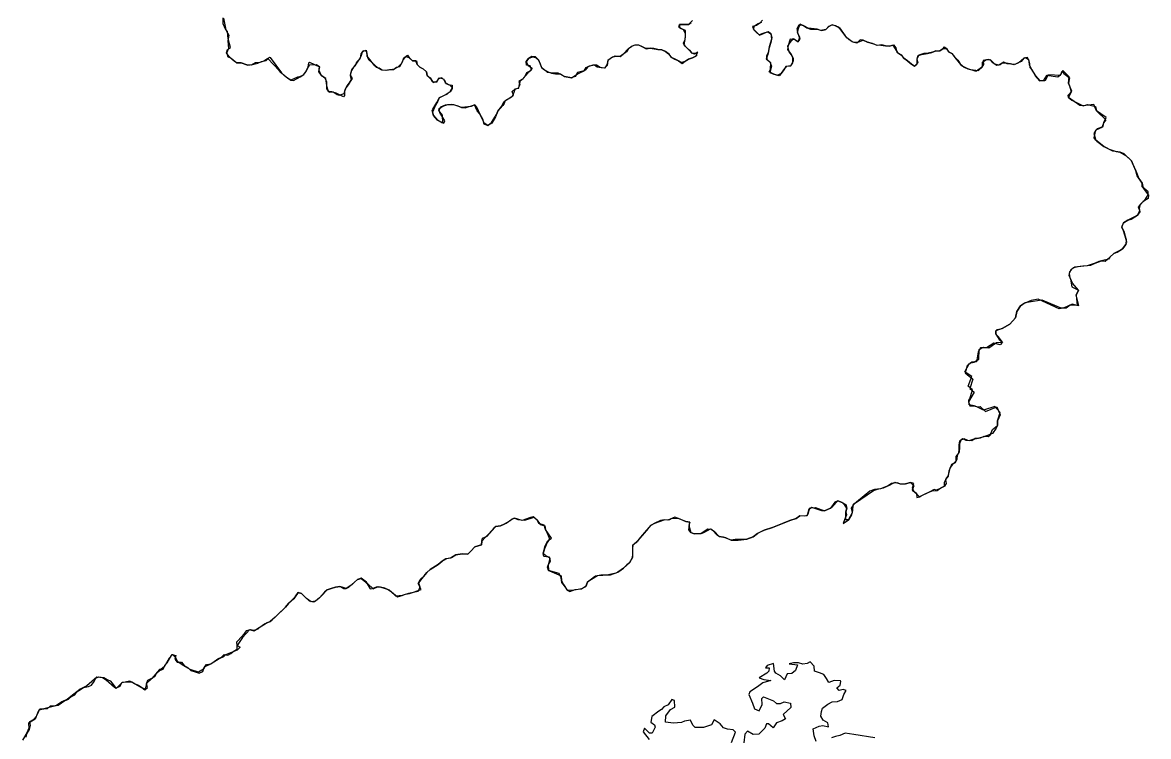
# Model space of a CAD drawing. Extents: x -74 to -34.8, y -33.8 to 5.3.
# Drawn here: x -44.752 to -44.163, y -22.961 to -22.587 of the extents above; entities that cross this region are included whole.
import ezdxf

# ---------------------------------------------------------------- set-up
doc = ezdxf.new("R2010")
doc.units = 0
doc.header["$LTSCALE"] = 2
doc.layers.add('UFEBRASIL', color=7, linetype='Continuous')

msp = doc.modelspace()

# ---------------------------------------------------------------- linework, layer by layer
at = {"layer": 'UFEBRASIL'}
for points in [[(-44.40139, -22.58593), (-44.40352, -22.58803), (-44.4062, -22.58806), (-44.4082, -22.58795), (-44.40817, -22.58977), (-44.40636, -22.59062), (-44.4052, -22.59263), (-44.40528, -22.5947), (-44.40565, -22.59673), (-44.40595, -22.59872), (-44.4046, -22.60011), (-44.40299, -22.6015), (-44.40178, -22.60296), (-44.39931, -22.60276), (-44.39935, -22.60443), (-44.40143, -22.60554), (-44.40348, -22.6061), (-44.40523, -22.60733), (-44.40725, -22.60795), (-44.40881, -22.60712), (-44.41084, -22.60598), (-44.41237, -22.60527), (-44.41367, -22.60361), (-44.41552, -22.60208), (-44.41757, -22.60127), (-44.41958, -22.60104), (-44.42171, -22.6005), (-44.42368, -22.60048), (-44.42593, -22.60061), (-44.42763, -22.59974), (-44.42958, -22.5988), (-44.43166, -22.59883), (-44.43363, -22.59949), (-44.43507, -22.60085), (-44.43594, -22.60226), (-44.4393, -22.60473), (-44.44114, -22.60475), (-44.44339, -22.60504), (-44.44575, -22.60691), (-44.44612, -22.60942), (-44.44758, -22.61089), (-44.4498, -22.61059), (-44.45167, -22.60926), (-44.45367, -22.60925), (-44.45625, -22.61015), (-44.45759, -22.6119), (-44.45811, -22.61236), (-44.46167, -22.6132), (-44.4629, -22.61519), (-44.46488, -22.61597), (-44.46844, -22.61522), (-44.47185, -22.61343), (-44.47406, -22.61354), (-44.47733, -22.61311), (-44.47906, -22.61184), (-44.48052, -22.61041), (-44.48122, -22.60846), (-44.48213, -22.60658), (-44.48365, -22.60491), (-44.48561, -22.60472), (-44.48736, -22.60581), (-44.48859, -22.60764), (-44.48759, -22.60942), (-44.48544, -22.61091), (-44.48661, -22.61238), (-44.48849, -22.61325), (-44.4892, -22.6153), (-44.49071, -22.6168), (-44.49251, -22.6179), (-44.49191, -22.61964), (-44.4927, -22.62142), (-44.49452, -22.62215), (-44.4953, -22.62411), (-44.4961, -22.62586), (-44.49798, -22.62707), (-44.49984, -22.62812), (-44.50019, -22.6294), (-44.50088, -22.6304), (-44.50335, -22.63344), (-44.50459, -22.63641), (-44.50661, -22.6397), (-44.50859, -22.64095), (-44.51051, -22.6398), (-44.51106, -22.63824), (-44.51303, -22.63462), (-44.51433, -22.63331), (-44.5156, -22.63011), (-44.51732, -22.63105), (-44.52238, -22.63158), (-44.52479, -22.63064), (-44.52762, -22.62987), (-44.531, -22.63021), (-44.53339, -22.63137), (-44.53453, -22.63309), (-44.53267, -22.6356), (-44.53245, -22.6397), (-44.535, -22.63811), (-44.53712, -22.6357), (-44.53781, -22.63304), (-44.53745, -22.63237), (-44.53538, -22.62896), (-44.53418, -22.6264), (-44.53176, -22.62526), (-44.52977, -22.62428), (-44.5283, -22.6229), (-44.52722, -22.62119), (-44.52864, -22.61984), (-44.53056, -22.61913), (-44.53128, -22.61735), (-44.53282, -22.61589), (-44.53472, -22.61648), (-44.53563, -22.61834), (-44.53768, -22.61806), (-44.53844, -22.61676), (-44.54054, -22.61476), (-44.54087, -22.61273), (-44.54232, -22.6114), (-44.54425, -22.6104), (-44.54563, -22.60888), (-44.54645, -22.60695), (-44.5483, -22.60688), (-44.54979, -22.60543), (-44.55169, -22.60502), (-44.55314, -22.60666), (-44.55398, -22.60838), (-44.55581, -22.6103), (-44.5577, -22.61143), (-44.55973, -22.61179), (-44.56184, -22.61207), (-44.56398, -22.61197), (-44.56553, -22.61092), (-44.56699, -22.61056), (-44.56784, -22.60972), (-44.57191, -22.60451), (-44.57205, -22.60221), (-44.57406, -22.60173), (-44.57515, -22.60333), (-44.57552, -22.60544), (-44.57685, -22.60714), (-44.57788, -22.60886), (-44.57912, -22.61041), (-44.58003, -22.61218), (-44.58086, -22.61454), (-44.5797, -22.61631), (-44.58074, -22.61795), (-44.58186, -22.61964), (-44.58306, -22.62127), (-44.58385, -22.6232), (-44.58372, -22.62523), (-44.58424, -22.62598), (-44.58817, -22.62392), (-44.59048, -22.62327), (-44.59211, -22.62325), (-44.59293, -22.6208), (-44.59298, -22.61998), (-44.59356, -22.6163), (-44.59548, -22.61508), (-44.59717, -22.61283), (-44.59683, -22.61021), (-44.59837, -22.60911), (-44.6023, -22.60935), (-44.60353, -22.61147), (-44.60438, -22.6133), (-44.60573, -22.61469), (-44.60767, -22.6156), (-44.60839, -22.61565), (-44.61182, -22.61716), (-44.6137, -22.61607), (-44.6153, -22.61477), (-44.61702, -22.61338), (-44.61807, -22.61213), (-44.62389, -22.60577), (-44.62603, -22.60715), (-44.62805, -22.60788), (-44.63041, -22.6081), (-44.63257, -22.60923), (-44.63493, -22.60922), (-44.63792, -22.60807), (-44.64025, -22.60806), (-44.64148, -22.60741), (-44.64407, -22.60503), (-44.64554, -22.60283), (-44.64499, -22.60109), (-44.64348, -22.59999), (-44.6447, -22.59551), (-44.64503, -22.59165), (-44.64589, -22.5908), (-44.64743, -22.58758), (-44.64734, -22.58441)], [(-44.36481, -22.58573), (-44.36606, -22.58735), (-44.36783, -22.58851), (-44.36992, -22.58898), (-44.36923, -22.59085), (-44.36781, -22.59221), (-44.36624, -22.59358), (-44.36457, -22.59296), (-44.36225, -22.59184), (-44.36033, -22.59287), (-44.35983, -22.59486), (-44.36043, -22.59734), (-44.36149, -22.6008), (-44.362, -22.60368), (-44.36274, -22.60591), (-44.3609, -22.60755), (-44.35996, -22.60988), (-44.36093, -22.61318), (-44.35884, -22.6141), (-44.35697, -22.61461), (-44.35477, -22.61342), (-44.35349, -22.61172), (-44.35201, -22.60983), (-44.3499, -22.60962), (-44.34886, -22.60811), (-44.34888, -22.60538), (-44.34975, -22.60377), (-44.35082, -22.60228), (-44.35153, -22.59932), (-44.35022, -22.5974), (-44.34846, -22.59538), (-44.3461, -22.59714), (-44.34501, -22.59569), (-44.34603, -22.59295), (-44.34656, -22.59016), (-44.34545, -22.58799), (-44.34328, -22.5885), (-44.34143, -22.58969), (-44.33953, -22.59035), (-44.33611, -22.59048), (-44.33366, -22.5911), (-44.33161, -22.59059), (-44.32994, -22.58892), (-44.32819, -22.58816), (-44.32649, -22.58845), (-44.32446, -22.58974), (-44.32136, -22.59389), (-44.31947, -22.5959), (-44.31699, -22.59728), (-44.31424, -22.59716), (-44.31201, -22.59612), (-44.30976, -22.59731), (-44.30709, -22.59799), (-44.30524, -22.5987), (-44.30276, -22.59881), (-44.30035, -22.59921), (-44.29822, -22.59934), (-44.29612, -22.59868), (-44.29488, -22.60022), (-44.29437, -22.60256), (-44.29221, -22.60388), (-44.29075, -22.60572), (-44.28872, -22.6071), (-44.28742, -22.60823), (-44.28509, -22.60983), (-44.28366, -22.60861), (-44.28364, -22.60644), (-44.28333, -22.60438), (-44.28138, -22.60375), (-44.27831, -22.60311), (-44.27604, -22.60258), (-44.27391, -22.60171), (-44.27177, -22.6018), (-44.27005, -22.60064), (-44.26931, -22.59971), (-44.26825, -22.60057), (-44.26735, -22.60239), (-44.2655, -22.60317), (-44.26408, -22.60501), (-44.26247, -22.60675), (-44.26126, -22.60864), (-44.25904, -22.61038), (-44.25709, -22.61115), (-44.25579, -22.61155), (-44.25164, -22.61213), (-44.2495, -22.61012), (-44.24948, -22.60782), (-44.24779, -22.60643), (-44.24561, -22.60642), (-44.24442, -22.60778), (-44.24204, -22.60926), (-44.24013, -22.60891), (-44.23838, -22.60762), (-44.23678, -22.6085), (-44.23455, -22.60867), (-44.23237, -22.60885), (-44.23041, -22.6079), (-44.22879, -22.60656), (-44.22735, -22.60535), (-44.22539, -22.60632), (-44.22476, -22.60843), (-44.22472, -22.61054), (-44.22339, -22.61199), (-44.22258, -22.61359), (-44.22169, -22.61494), (-44.21936, -22.61754), (-44.21686, -22.6173), (-44.21639, -22.61712), (-44.2149, -22.6142), (-44.20852, -22.61448), (-44.20774, -22.61239), (-44.20679, -22.61368), (-44.20537, -22.61464), (-44.20395, -22.61597), (-44.20435, -22.61882), (-44.20394, -22.62015), (-44.20298, -22.62329), (-44.20437, -22.62634), (-44.20272, -22.62767), (-44.19673, -22.63071), (-44.19444, -22.63001), (-44.19023, -22.63103), (-44.18978, -22.63318), (-44.1848, -22.63794), (-44.18594, -22.63932), (-44.187, -22.64195), (-44.19007, -22.64337), (-44.19106, -22.64506), (-44.19013, -22.64858), (-44.1896, -22.64911), (-44.1859, -22.652), (-44.18315, -22.65333), (-44.17935, -22.65457), (-44.17734, -22.65485), (-44.17431, -22.65662), (-44.17145, -22.65943), (-44.17064, -22.66125), (-44.16911, -22.6647), (-44.16753, -22.66865), (-44.16581, -22.67112), (-44.16532, -22.67381), (-44.1625, -22.67754), (-44.16271, -22.67918), (-44.16526, -22.68072), (-44.16692, -22.68242), (-44.16732, -22.68449), (-44.16704, -22.68618), (-44.16832, -22.68788), (-44.16976, -22.68884), (-44.17332, -22.69063), (-44.17566, -22.69191), (-44.17656, -22.69405), (-44.17549, -22.69634), (-44.17475, -22.69902), (-44.17425, -22.70076), (-44.17438, -22.70338), (-44.17606, -22.70566), (-44.17712, -22.7063), (-44.18065, -22.70814), (-44.18274, -22.70991), (-44.18338, -22.71098), (-44.18708, -22.71187), (-44.1886, -22.7122), (-44.19048, -22.71316), (-44.19459, -22.71446), (-44.19692, -22.71464), (-44.20106, -22.71514), (-44.20313, -22.71662), (-44.20407, -22.71856), (-44.20367, -22.7209), (-44.20331, -22.72159), (-44.20261, -22.72557), (-44.19918, -22.7272), (-44.20039, -22.72995), (-44.19985, -22.73536), (-44.20251, -22.7347), (-44.2051, -22.73588), (-44.20724, -22.73666), (-44.20935, -22.73703), (-44.22025, -22.73208), (-44.22392, -22.73275), (-44.22769, -22.73421), (-44.22953, -22.73554), (-44.23144, -22.73839), (-44.23211, -22.74188), (-44.23511, -22.74514), (-44.23917, -22.74739), (-44.2425, -22.74865), (-44.2424, -22.75041), (-44.24082, -22.75322), (-44.23895, -22.7546), (-44.24013, -22.75588), (-44.24359, -22.75503), (-44.24741, -22.75751), (-44.25047, -22.75757), (-44.25167, -22.75959), (-44.25269, -22.76492), (-44.25511, -22.76497), (-44.25758, -22.76696), (-44.25857, -22.7707), (-44.25446, -22.77393), (-44.25607, -22.77891), (-44.25376, -22.78076), (-44.25685, -22.78587), (-44.25609, -22.78802), (-44.25387, -22.78801), (-44.25215, -22.78841), (-44.25073, -22.7883), (-44.24786, -22.79087), (-44.24196, -22.78849), (-44.24014, -22.79266), (-44.24167, -22.79576), (-44.24154, -22.79833), (-44.24233, -22.79958), (-44.24428, -22.80239), (-44.24743, -22.80358), (-44.24929, -22.80439), (-44.25133, -22.80492), (-44.25336, -22.80509), (-44.25498, -22.80637), (-44.25715, -22.80612), (-44.25909, -22.80525), (-44.2608, -22.806), (-44.26158, -22.80794), (-44.26146, -22.80996), (-44.26165, -22.81207), (-44.2628, -22.81378), (-44.26295, -22.81583), (-44.26371, -22.8178), (-44.26568, -22.81864), (-44.26636, -22.82062), (-44.26706, -22.82205), (-44.26738, -22.82479), (-44.26889, -22.82652), (-44.26846, -22.82858), (-44.26933, -22.83011), (-44.27159, -22.83137), (-44.27366, -22.83209), (-44.2748, -22.83185), (-44.27736, -22.83313), (-44.27974, -22.83418), (-44.28246, -22.83564), (-44.28348, -22.83456), (-44.28526, -22.83303), (-44.28616, -22.83092), (-44.28545, -22.82867), (-44.28727, -22.82813), (-44.28989, -22.8288), (-44.29218, -22.82905), (-44.2942, -22.82824), (-44.29714, -22.82874), (-44.29893, -22.82989), (-44.30295, -22.8314), (-44.30605, -22.83174), (-44.3085, -22.83275), (-44.31742, -22.83995), (-44.31765, -22.84279), (-44.31806, -22.84509), (-44.31961, -22.84765), (-44.32174, -22.8478), (-44.32107, -22.84708), (-44.32101, -22.8435), (-44.32061, -22.84157), (-44.32155, -22.84009), (-44.32305, -22.83871), (-44.32527, -22.83776), (-44.32679, -22.83841), (-44.32909, -22.84166), (-44.33227, -22.84297), (-44.3337, -22.84292), (-44.33885, -22.84123), (-44.34072, -22.84247), (-44.34137, -22.8455), (-44.343, -22.84583), (-44.34512, -22.8456), (-44.34703, -22.84698), (-44.35045, -22.84813), (-44.35419, -22.84956), (-44.35951, -22.85173), (-44.3639, -22.85308), (-44.3673, -22.85486), (-44.36972, -22.85662), (-44.37288, -22.85792), (-44.37422, -22.85809), (-44.37908, -22.85796), (-44.3812, -22.85835), (-44.38511, -22.85688), (-44.38744, -22.85649), (-44.38833, -22.85587), (-44.39121, -22.85276), (-44.39341, -22.85254), (-44.39695, -22.85481), (-44.40054, -22.8551), (-44.40235, -22.85434), (-44.40339, -22.85293), (-44.40284, -22.84893), (-44.40496, -22.84854), (-44.40576, -22.84828), (-44.41068, -22.84636), (-44.41427, -22.84788), (-44.41629, -22.84775), (-44.4182, -22.84811), (-44.4212, -22.84953), (-44.42306, -22.8505), (-44.42458, -22.85229), (-44.43113, -22.85969), (-44.43266, -22.86108), (-44.43293, -22.86265), (-44.4328, -22.86749), (-44.43446, -22.87027), (-44.43576, -22.87135), (-44.43764, -22.8731), (-44.44061, -22.87512), (-44.44155, -22.87561), (-44.44624, -22.87664), (-44.44944, -22.87678), (-44.45231, -22.87723), (-44.45281, -22.87761), (-44.45659, -22.8806), (-44.45749, -22.88279), (-44.45967, -22.88381), (-44.46141, -22.88416), (-44.46457, -22.88473), (-44.46718, -22.88456), (-44.46795, -22.88302), (-44.46992, -22.8805), (-44.47023, -22.87819), (-44.47126, -22.87586), (-44.47689, -22.87429), (-44.47734, -22.87254), (-44.4766, -22.87007), (-44.47603, -22.8678), (-44.478, -22.86677), (-44.47964, -22.86523), (-44.47892, -22.86296), (-44.4788, -22.86178), (-44.47715, -22.8587), (-44.47533, -22.85724), (-44.47838, -22.85284), (-44.47912, -22.85056), (-44.48197, -22.84959), (-44.48278, -22.84797), (-44.48494, -22.8462), (-44.48625, -22.84644), (-44.49073, -22.84803), (-44.49464, -22.84679), (-44.4961, -22.84744), (-44.49696, -22.84824), (-44.50014, -22.85006), (-44.50199, -22.8508), (-44.50455, -22.85114), (-44.50561, -22.85208), (-44.5078, -22.85467), (-44.50994, -22.85678), (-44.51176, -22.85897), (-44.51201, -22.86074), (-44.5154, -22.86182), (-44.51762, -22.86419), (-44.51913, -22.86569), (-44.5221, -22.86547), (-44.52541, -22.86603), (-44.52815, -22.86777), (-44.53061, -22.86809), (-44.5326, -22.86931), (-44.53468, -22.87111), (-44.53617, -22.87197), (-44.5389, -22.8737), (-44.5406, -22.87535), (-44.54317, -22.87845), (-44.54499, -22.88067), (-44.54436, -22.88287), (-44.54511, -22.88526), (-44.55026, -22.88641), (-44.5535, -22.88745), (-44.5568, -22.88769), (-44.55755, -22.88701), (-44.56042, -22.88452), (-44.56263, -22.88359), (-44.56484, -22.88299), (-44.56722, -22.88305), (-44.56986, -22.884), (-44.57019, -22.88383), (-44.57217, -22.88047), (-44.57512, -22.87824), (-44.57692, -22.87904), (-44.57856, -22.88043), (-44.57992, -22.88176), (-44.58289, -22.88373), (-44.58508, -22.88299), (-44.58628, -22.88263), (-44.58852, -22.88304), (-44.59081, -22.88373), (-44.59281, -22.88444), (-44.5942, -22.88571), (-44.59693, -22.88855), (-44.59892, -22.89032), (-44.60115, -22.89068), (-44.60364, -22.889), (-44.60624, -22.88636), (-44.60804, -22.88577), (-44.60961, -22.88803), (-44.61035, -22.88906), (-44.61304, -22.89159), (-44.61473, -22.89351), (-44.62002, -22.89871), (-44.62272, -22.90095), (-44.62432, -22.90168), (-44.62621, -22.9029), (-44.62938, -22.90491), (-44.63107, -22.90612), (-44.63351, -22.90544), (-44.63724, -22.90934), (-44.64, -22.91356), (-44.63845, -22.91441), (-44.64005, -22.91602), (-44.64617, -22.91844), (-44.64715, -22.91961), (-44.6494, -22.92055), (-44.65367, -22.92315), (-44.65693, -22.92483), (-44.65765, -22.92602), (-44.66031, -22.92766), (-44.66462, -22.92619), (-44.66828, -22.92411), (-44.67118, -22.92217), (-44.6722, -22.92011), (-44.67389, -22.9183), (-44.67556, -22.92025), (-44.67825, -22.92475), (-44.67987, -22.92601), (-44.68079, -22.92626), (-44.6848, -22.93091), (-44.68747, -22.93347), (-44.68821, -22.9365), (-44.69072, -22.93537), (-44.69617, -22.93226), (-44.70038, -22.93325), (-44.70334, -22.93615), (-44.70421, -22.93556), (-44.70858, -22.93173), (-44.71059, -22.93049), (-44.7136, -22.93022), (-44.71882, -22.93484), (-44.72227, -22.93645), (-44.72399, -22.93788), (-44.72723, -22.94032), (-44.72899, -22.94181), (-44.73191, -22.94314), (-44.73476, -22.94498), (-44.74385, -22.9476), (-44.74468, -22.94911), (-44.74581, -22.95224), (-44.74939, -22.95435), (-44.74915, -22.95691), (-44.75028, -22.95946), (-44.75248, -22.96332)], [(-44.75065, -22.96174), (-44.75025, -22.95985), (-44.74882, -22.95758), (-44.74836, -22.9556), (-44.74868, -22.95348), (-44.74667, -22.95234), (-44.7451, -22.95068), (-44.74422, -22.94887), (-44.74342, -22.94688), (-44.74137, -22.94685), (-44.73931, -22.94665), (-44.7378, -22.94521), (-44.73574, -22.94522), (-44.73378, -22.94492), (-44.73204, -22.9436), (-44.73044, -22.94257), (-44.7284, -22.9418), (-44.72688, -22.94043), (-44.72514, -22.9394), (-44.72383, -22.93767), (-44.72208, -22.9367), (-44.72052, -22.9356), (-44.71795, -22.93509), (-44.7164, -22.93445), (-44.71491, -22.93241), (-44.71412, -22.93067), (-44.71242, -22.92995), (-44.70989, -22.93047), (-44.70806, -22.93139), (-44.70653, -22.93206), (-44.70547, -22.93327), (-44.70352, -22.93598), (-44.70133, -22.93499), (-44.70023, -22.93286), (-44.69825, -22.93261), (-44.69528, -22.93258), (-44.69349, -22.93366), (-44.6917, -22.93446), (-44.68995, -22.93571), (-44.68836, -22.93692), (-44.68703, -22.93566), (-44.68753, -22.93366), (-44.68676, -22.93185), (-44.68509, -22.93089), (-44.68321, -22.9299), (-44.68226, -22.92826), (-44.68061, -22.92663), (-44.67874, -22.92598), (-44.6779, -22.92409), (-44.67663, -22.92261), (-44.67529, -22.92025), (-44.67413, -22.91839), (-44.67213, -22.91893), (-44.67267, -22.9207), (-44.67142, -22.92228), (-44.66913, -22.92242), (-44.66776, -22.92409), (-44.66577, -22.92524), (-44.66423, -22.92675), (-44.66194, -22.92749), (-44.65986, -22.9281), (-44.65796, -22.92722), (-44.65736, -22.92518), (-44.65602, -22.92356), (-44.65386, -22.92317), (-44.65211, -22.92194), (-44.65021, -22.92053), (-44.64825, -22.91969), (-44.64686, -22.91828), (-44.64494, -22.9186), (-44.64329, -22.91773), (-44.64156, -22.91645), (-44.64001, -22.91559), (-44.64, -22.91356), (-44.64014, -22.91168), (-44.63963, -22.91111), (-44.63625, -22.90733), (-44.63494, -22.90582), (-44.63297, -22.90521), (-44.63108, -22.90565), (-44.62907, -22.90485), (-44.62815, -22.90408), (-44.62574, -22.90228), (-44.62272, -22.90095), (-44.62165, -22.90012), (-44.61885, -22.89751), (-44.61473, -22.89351), (-44.61304, -22.89159), (-44.60961, -22.88803), (-44.60804, -22.88577), (-44.60624, -22.88636), (-44.60496, -22.88769), (-44.60233, -22.89019), (-44.59978, -22.89077), (-44.59778, -22.88932), (-44.59608, -22.88777), (-44.59281, -22.88444), (-44.59081, -22.88373), (-44.58852, -22.88304), (-44.58578, -22.8826), (-44.58412, -22.88371), (-44.58289, -22.88373), (-44.58158, -22.88305), (-44.57856, -22.88043), (-44.57692, -22.87904), (-44.575, -22.87846), (-44.57358, -22.87949), (-44.57162, -22.88125), (-44.56878, -22.88395), (-44.5662, -22.8827), (-44.56351, -22.88334), (-44.56088, -22.88428), (-44.55906, -22.88539), (-44.55595, -22.88809), (-44.5535, -22.88745), (-44.55175, -22.88677), (-44.54972, -22.88628), (-44.54353, -22.88418), (-44.54513, -22.8811), (-44.54416, -22.87897), (-44.54207, -22.87712), (-44.5406, -22.87535), (-44.5389, -22.8737), (-44.53468, -22.87111), (-44.5326, -22.86931), (-44.53009, -22.86791), (-44.52767, -22.86738), (-44.52541, -22.86603), (-44.5221, -22.86547), (-44.51913, -22.86569), (-44.51762, -22.86419), (-44.5154, -22.86182), (-44.51201, -22.86074), (-44.51176, -22.85897), (-44.5115, -22.85724), (-44.50908, -22.85627), (-44.50666, -22.85373), (-44.50455, -22.85114), (-44.50199, -22.8508), (-44.50014, -22.85006), (-44.49906, -22.84946), (-44.4961, -22.84744), (-44.49464, -22.84679), (-44.49292, -22.84762), (-44.48935, -22.84783), (-44.48437, -22.84636), (-44.48278, -22.84797), (-44.48126, -22.85013), (-44.47872, -22.85087), (-44.47838, -22.85284), (-44.47796, -22.85381), (-44.4763, -22.85773), (-44.47764, -22.85962), (-44.47892, -22.86296), (-44.47991, -22.86581), (-44.4793, -22.86681), (-44.4765, -22.8672), (-44.47594, -22.86933), (-44.47704, -22.8711), (-44.47689, -22.87429), (-44.47509, -22.87501), (-44.47032, -22.87705), (-44.47012, -22.87976), (-44.46909, -22.88167), (-44.46718, -22.88456), (-44.46571, -22.88528), (-44.46285, -22.88426), (-44.45967, -22.88381), (-44.45702, -22.88214), (-44.45622, -22.88003), (-44.45567, -22.87963), (-44.45121, -22.87682), (-44.44944, -22.87678), (-44.44835, -22.87676), (-44.44433, -22.87653), (-44.44061, -22.87512), (-44.43944, -22.8744), (-44.43764, -22.8731), (-44.43446, -22.87027), (-44.4328, -22.86749), (-44.43266, -22.8657), (-44.43266, -22.86108), (-44.43163, -22.85991), (-44.42995, -22.8586), (-44.42843, -22.85681), (-44.42638, -22.8544), (-44.42306, -22.8505), (-44.4212, -22.84953), (-44.41629, -22.84775), (-44.4135, -22.84757), (-44.41261, -22.84699), (-44.40898, -22.84679), (-44.40496, -22.84854), (-44.40284, -22.84893), (-44.40342, -22.85063), (-44.40235, -22.85434), (-44.40054, -22.8551), (-44.39695, -22.85481), (-44.39549, -22.85429), (-44.39206, -22.85249), (-44.39009, -22.85362), (-44.38744, -22.85649), (-44.38511, -22.85688), (-44.38407, -22.85704), (-44.3812, -22.85835), (-44.37754, -22.85831), (-44.37288, -22.85792), (-44.36972, -22.85662), (-44.3673, -22.85486), (-44.36615, -22.85411), (-44.3639, -22.85308), (-44.35951, -22.85173), (-44.35419, -22.84956), (-44.35045, -22.84813), (-44.34703, -22.84698), (-44.34512, -22.8456), (-44.34137, -22.8455), (-44.34075, -22.8446), (-44.33999, -22.8414), (-44.337, -22.84123), (-44.33227, -22.84297), (-44.32909, -22.84166), (-44.32792, -22.84051), (-44.32527, -22.83776), (-44.32305, -22.83871), (-44.32106, -22.83966), (-44.32061, -22.84157), (-44.32101, -22.8435), (-44.3207, -22.84508), (-44.32174, -22.8478), (-44.32243, -22.84967), (-44.31961, -22.84765), (-44.31764, -22.84384), (-44.3181, -22.84159), (-44.31646, -22.83908), (-44.30655, -22.8324), (-44.30448, -22.83163), (-44.30137, -22.83102), (-44.29786, -22.82935), (-44.29533, -22.828), (-44.29261, -22.82889), (-44.28989, -22.8288), (-44.28727, -22.82813), (-44.28553, -22.82985), (-44.28628, -22.83215), (-44.28404, -22.83371), (-44.28383, -22.83606), (-44.28246, -22.83564), (-44.28155, -22.83512), (-44.27797, -22.83338), (-44.27591, -22.83244), (-44.27325, -22.83226), (-44.27135, -22.83102), (-44.26933, -22.83011), (-44.26935, -22.82808), (-44.26855, -22.82617), (-44.26735, -22.82441), (-44.26718, -22.8232), (-44.26636, -22.82062), (-44.26492, -22.81839), (-44.26334, -22.81672), (-44.26327, -22.81458), (-44.26195, -22.81282), (-44.2617, -22.81059), (-44.2617, -22.80847), (-44.26131, -22.80635), (-44.25989, -22.80498), (-44.25827, -22.80598), (-44.25643, -22.80609), (-44.25442, -22.80538), (-44.25257, -22.80508), (-44.25055, -22.80478), (-44.24864, -22.8039), (-44.24649, -22.804), (-44.24554, -22.80337), (-44.24416, -22.80041), (-44.24154, -22.79833), (-44.24167, -22.79576), (-44.2415, -22.79525), (-44.24018, -22.79138), (-44.24308, -22.78827), (-44.24901, -22.79013), (-44.25248, -22.78849), (-44.25387, -22.78801), (-44.25652, -22.78749), (-44.25661, -22.78499), (-44.25618, -22.78421), (-44.25477, -22.77958), (-44.25705, -22.7777), (-44.25503, -22.77248), (-44.25868, -22.77012), (-44.25625, -22.76558), (-44.25407, -22.76502), (-44.25142, -22.76339), (-44.25129, -22.75846), (-44.24898, -22.75722), (-44.24616, -22.75744), (-44.24214, -22.75469), (-44.23895, -22.7546), (-44.24101, -22.75179), (-44.2424, -22.75041), (-44.2425, -22.74865), (-44.2418, -22.74785), (-44.23917, -22.74739), (-44.23511, -22.74514), (-44.23211, -22.74188), (-44.23144, -22.73839), (-44.22953, -22.73554), (-44.22705, -22.73374), (-44.22286, -22.733), (-44.21833, -22.73237), (-44.20839, -22.73647), (-44.20562, -22.73647), (-44.20347, -22.73499), (-44.20129, -22.73503), (-44.19896, -22.73529), (-44.20039, -22.72995), (-44.19918, -22.7272), (-44.20223, -22.7237), (-44.20407, -22.71965), (-44.20371, -22.71742), (-44.20176, -22.7154), (-44.19932, -22.71487), (-44.19635, -22.7146), (-44.19267, -22.71411), (-44.19048, -22.71316), (-44.18708, -22.71187), (-44.18523, -22.71202), (-44.18274, -22.70991), (-44.18065, -22.70814), (-44.17889, -22.70734), (-44.17606, -22.70566), (-44.17438, -22.70338), (-44.17386, -22.70211), (-44.17475, -22.69902), (-44.17577, -22.69567), (-44.17642, -22.69442), (-44.17566, -22.69191), (-44.17332, -22.69063), (-44.17163, -22.68998), (-44.16832, -22.68788), (-44.16698, -22.68571), (-44.16778, -22.68385), (-44.1667, -22.68229), (-44.16526, -22.68072), (-44.16443, -22.68018), (-44.16268, -22.67731), (-44.16272, -22.67575), (-44.16574, -22.67313), (-44.16581, -22.67112), (-44.16839, -22.66742), (-44.16911, -22.6647), (-44.17145, -22.65943), (-44.17519, -22.65575), (-44.17734, -22.65485), (-44.18111, -22.65432), (-44.1859, -22.652), (-44.19013, -22.64858), (-44.19089, -22.64733), (-44.19007, -22.64337), (-44.18916, -22.64246), (-44.18616, -22.64142), (-44.18594, -22.63932), (-44.18474, -22.63672), (-44.18978, -22.63318), (-44.19121, -22.62993), (-44.19673, -22.63071), (-44.1985, -22.63049), (-44.20437, -22.62634), (-44.20461, -22.62508), (-44.20258, -22.62286), (-44.20435, -22.61882), (-44.2041, -22.61546), (-44.2074, -22.61212), (-44.20825, -22.61376), (-44.20894, -22.61469), (-44.21003, -22.61561), (-44.21587, -22.61468), (-44.2177, -22.61761), (-44.21936, -22.61754), (-44.22169, -22.61494), (-44.22281, -22.61299), (-44.22401, -22.61106), (-44.22482, -22.6092), (-44.22494, -22.60714), (-44.22597, -22.60531), (-44.22776, -22.60572), (-44.22922, -22.60747), (-44.23114, -22.60825), (-44.23288, -22.6091), (-44.23488, -22.60855), (-44.23708, -22.60824), (-44.23915, -22.60828), (-44.24086, -22.60933), (-44.24298, -22.60878), (-44.24489, -22.60693), (-44.24654, -22.60638), (-44.24905, -22.60688), (-44.249, -22.60904), (-44.24993, -22.61059), (-44.25254, -22.61244), (-44.25339, -22.61247), (-44.25709, -22.61115), (-44.26034, -22.60959), (-44.26225, -22.6072), (-44.26371, -22.60532), (-44.26513, -22.60333), (-44.26698, -22.60251), (-44.26817, -22.6007), (-44.27022, -22.60075), (-44.27198, -22.60197), (-44.27391, -22.60171), (-44.27561, -22.60252), (-44.27792, -22.60298), (-44.2802, -22.60327), (-44.28287, -22.60413), (-44.28392, -22.60603), (-44.28336, -22.60807), (-44.28509, -22.60983), (-44.28665, -22.60878), (-44.28872, -22.6071), (-44.29075, -22.60572), (-44.29171, -22.6041), (-44.29365, -22.60308), (-44.29498, -22.60075), (-44.29623, -22.59875), (-44.29822, -22.59934), (-44.30035, -22.59921), (-44.30228, -22.59873), (-44.30467, -22.59895), (-44.30709, -22.59799), (-44.30976, -22.59731), (-44.31201, -22.59612), (-44.3136, -22.59599), (-44.31539, -22.59769), (-44.31779, -22.59699), (-44.32053, -22.59497), (-44.32215, -22.59289), (-44.32482, -22.58941), (-44.32819, -22.58816), (-44.33013, -22.58928), (-44.33161, -22.59059), (-44.33419, -22.59106), (-44.33611, -22.59048), (-44.33761, -22.59026), (-44.3408, -22.58999), (-44.34269, -22.58878), (-44.34499, -22.58785), (-44.34583, -22.58968), (-44.3466, -22.59204), (-44.34528, -22.59455), (-44.3461, -22.59714), (-44.34775, -22.59603), (-44.35028, -22.5956), (-44.35123, -22.59901), (-44.35172, -22.60111), (-44.34975, -22.60377), (-44.34866, -22.60571), (-44.3486, -22.60707), (-44.3499, -22.60962), (-44.35245, -22.60992), (-44.35349, -22.61172), (-44.35496, -22.61369), (-44.35602, -22.6149), (-44.35884, -22.6141), (-44.36119, -22.61284), (-44.3606, -22.61133), (-44.36042, -22.60813), (-44.36236, -22.60641), (-44.36242, -22.60435), (-44.36143, -22.60212), (-44.36109, -22.59946), (-44.35993, -22.59554), (-44.36019, -22.59295), (-44.36181, -22.59181), (-44.36406, -22.59259), (-44.36643, -22.59344), (-44.36792, -22.59204), (-44.36938, -22.59038), (-44.36887, -22.58863), (-44.36697, -22.58751), (-44.36507, -22.58668)], [(-44.64712, -22.58464), (-44.64589, -22.5908), (-44.6444, -22.59354), (-44.64487, -22.59663), (-44.64451, -22.60055), (-44.64535, -22.60265), (-44.64512, -22.60473), (-44.64309, -22.60562), (-44.64025, -22.60806), (-44.63792, -22.60807), (-44.63436, -22.60935), (-44.63205, -22.60896), (-44.62925, -22.60829), (-44.62734, -22.60732), (-44.62487, -22.60693), (-44.62299, -22.60512), (-44.62271, -22.60531), (-44.61674, -22.61341), (-44.61521, -22.61481), (-44.61352, -22.61609), (-44.61182, -22.61716), (-44.61051, -22.61728), (-44.60698, -22.61545), (-44.60509, -22.61417), (-44.60376, -22.61221), (-44.60282, -22.61041), (-44.60243, -22.60815), (-44.60208, -22.60777), (-44.59683, -22.61021), (-44.59717, -22.612), (-44.59621, -22.61445), (-44.59414, -22.61596), (-44.59322, -22.618), (-44.59327, -22.62168), (-44.59183, -22.62355), (-44.58976, -22.62331), (-44.58769, -22.62465), (-44.58654, -22.62502), (-44.58396, -22.6241), (-44.58344, -22.6221), (-44.58231, -22.62018), (-44.58113, -22.61856), (-44.58003, -22.6169), (-44.58067, -22.61488), (-44.58048, -22.61347), (-44.57968, -22.61128), (-44.57801, -22.60946), (-44.57727, -22.60757), (-44.57574, -22.60617), (-44.57493, -22.60412), (-44.57435, -22.60211), (-44.57234, -22.60149), (-44.572, -22.60326), (-44.57172, -22.60535), (-44.57114, -22.60628), (-44.56634, -22.61079), (-44.56439, -22.61181), (-44.56226, -22.61195), (-44.56022, -22.61162), (-44.55812, -22.6116), (-44.55658, -22.61027), (-44.5548, -22.60997), (-44.55333, -22.60748), (-44.55273, -22.6054), (-44.55071, -22.60407), (-44.54965, -22.60561), (-44.54815, -22.60697), (-44.54603, -22.60696), (-44.54565, -22.60896), (-44.54434, -22.61032), (-44.54252, -22.61126), (-44.54087, -22.61273), (-44.54054, -22.61476), (-44.53891, -22.61587), (-44.53726, -22.61831), (-44.53518, -22.61766), (-44.53391, -22.61593), (-44.53187, -22.61646), (-44.53097, -22.61842), (-44.52934, -22.6195), (-44.52733, -22.61973), (-44.52742, -22.62162), (-44.5284, -22.62329), (-44.52994, -22.62427), (-44.53193, -22.62542), (-44.53418, -22.6264), (-44.53488, -22.62827), (-44.53615, -22.63026), (-44.53774, -22.63401), (-44.53712, -22.6357), (-44.535, -22.63811), (-44.53173, -22.63965), (-44.53118, -22.63843), (-44.53376, -22.63418), (-44.53428, -22.63219), (-44.53227, -22.63073), (-44.52954, -22.62996), (-44.52668, -22.62993), (-44.52412, -22.63078), (-44.52238, -22.63158), (-44.52048, -22.63164), (-44.5156, -22.63011), (-44.51448, -22.63156), (-44.51303, -22.63462), (-44.51142, -22.63744), (-44.51072, -22.64014), (-44.50859, -22.64095), (-44.5067, -22.63937), (-44.50407, -22.63522), (-44.50335, -22.63344), (-44.50136, -22.63087), (-44.50021, -22.62861), (-44.49863, -22.62725), (-44.49676, -22.62633), (-44.49522, -22.62497), (-44.496, -22.62313), (-44.49441, -22.62176), (-44.49245, -22.62133), (-44.49208, -22.61934), (-44.49151, -22.61743), (-44.49008, -22.61635), (-44.48851, -22.61455), (-44.48718, -22.61283), (-44.48585, -22.61152), (-44.48645, -22.60966), (-44.48849, -22.60939), (-44.4886, -22.60747), (-44.48736, -22.60581), (-44.48534, -22.60487), (-44.48346, -22.60531), (-44.48213, -22.60658), (-44.48121, -22.60853), (-44.4805, -22.61052), (-44.47906, -22.61184), (-44.47704, -22.61288), (-44.47538, -22.61347), (-44.47317, -22.61385), (-44.47057, -22.61381), (-44.46844, -22.61522), (-44.46488, -22.61597), (-44.46245, -22.6143), (-44.4604, -22.61332), (-44.45811, -22.61236), (-44.45712, -22.61049), (-44.4554, -22.60973), (-44.45284, -22.60909), (-44.45135, -22.61011), (-44.44928, -22.61046), (-44.44715, -22.61071), (-44.44615, -22.60912), (-44.44555, -22.60661), (-44.44433, -22.60571), (-44.44187, -22.60438), (-44.4393, -22.60473), (-44.43776, -22.60346), (-44.43492, -22.60057), (-44.43322, -22.59939), (-44.43147, -22.59865), (-44.42944, -22.59889), (-44.42763, -22.59974), (-44.42568, -22.60066), (-44.42368, -22.60048), (-44.42158, -22.60069), (-44.41958, -22.60104), (-44.41757, -22.60127), (-44.41552, -22.60208), (-44.41395, -22.60328), (-44.41272, -22.60489), (-44.41075, -22.60619), (-44.40881, -22.60712), (-44.4068, -22.60841), (-44.40521, -22.60725), (-44.40348, -22.6061), (-44.40143, -22.60554), (-44.3997, -22.60461), (-44.39868, -22.60255), (-44.40036, -22.60346), (-44.40178, -22.60296), (-44.40333, -22.60119), (-44.40501, -22.59947), (-44.40608, -22.59777), (-44.40531, -22.59582), (-44.40514, -22.59382), (-44.40514, -22.59115), (-44.40636, -22.59062), (-44.40862, -22.58943), (-44.4082, -22.58795), (-44.4062, -22.58806), (-44.40352, -22.58803), (-44.40213, -22.58689)], [(-44.33656, -22.964), (-44.33761, -22.96092), (-44.33808, -22.95861), (-44.33812, -22.95723), (-44.33514, -22.95599), (-44.33312, -22.95557), (-44.33024, -22.95626), (-44.3306, -22.95423), (-44.333, -22.95284), (-44.33425, -22.95059), (-44.33377, -22.94821), (-44.33329, -22.94644), (-44.33055, -22.94442), (-44.32824, -22.94323), (-44.32543, -22.94297), (-44.32301, -22.94191), (-44.32214, -22.93926), (-44.32084, -22.93727), (-44.32248, -22.93662), (-44.32453, -22.93727), (-44.32576, -22.93573), (-44.32411, -22.93434), (-44.32369, -22.93244), (-44.32381, -22.93206), (-44.32723, -22.93188), (-44.32995, -22.93306), (-44.33113, -22.9309), (-44.33262, -22.92885), (-44.33482, -22.92797), (-44.33754, -22.92705), (-44.33767, -22.92441), (-44.33969, -22.92221), (-44.34134, -22.92309), (-44.34358, -22.92341), (-44.34583, -22.92269), (-44.34851, -22.92277), (-44.35083, -22.92324), (-44.34646, -22.92383), (-44.34746, -22.92665), (-44.34937, -22.92829), (-44.35179, -22.92848), (-44.35316, -22.93153), (-44.35534, -22.92952), (-44.35781, -22.9282), (-44.35849, -22.92702), (-44.359, -22.92302), (-44.36231, -22.92411), (-44.36325, -22.92528), (-44.36123, -22.9253), (-44.36136, -22.92715), (-44.3625, -22.92803), (-44.3665, -22.93054), (-44.36409, -22.93136), (-44.36034, -22.93192), (-44.36458, -22.93319), (-44.36728, -22.93531), (-44.37139, -22.93792), (-44.37195, -22.93935), (-44.37003, -22.94383), (-44.36901, -22.94676), (-44.36656, -22.9479), (-44.36489, -22.94457), (-44.36512, -22.94136), (-44.36417, -22.94045), (-44.35894, -22.94266), (-44.35745, -22.94395), (-44.35523, -22.94408), (-44.35331, -22.94323), (-44.35014, -22.94377), (-44.34989, -22.94611), (-44.35387, -22.94972), (-44.3527, -22.95201), (-44.35436, -22.95303), (-44.35733, -22.95409), (-44.3592, -22.95674), (-44.36156, -22.95463), (-44.3627, -22.95475), (-44.36347, -22.95696), (-44.36659, -22.96015), (-44.36967, -22.96022), (-44.37256, -22.95858), (-44.37403, -22.96014), (-44.37455, -22.96467)], [(-44.38095, -22.96439), (-44.3789, -22.95905), (-44.38017, -22.95784), (-44.38308, -22.95746), (-44.38523, -22.95671), (-44.38692, -22.95476), (-44.39011, -22.95261), (-44.39144, -22.95528), (-44.39571, -22.95662), (-44.40004, -22.95664), (-44.40125, -22.95533), (-44.40247, -22.95281), (-44.40565, -22.95325), (-44.40722, -22.95394), (-44.41132, -22.95438), (-44.41564, -22.95373), (-44.41546, -22.95046), (-44.41302, -22.94719), (-44.41068, -22.94588), (-44.41084, -22.9425), (-44.41228, -22.94186), (-44.41416, -22.9447), (-44.41647, -22.94577), (-44.41772, -22.94716), (-44.41898, -22.9481), (-44.42265, -22.95081), (-44.42321, -22.95372), (-44.4213, -22.95512), (-44.421, -22.9564), (-44.42255, -22.95956), (-44.42392, -22.95952), (-44.4265, -22.95689), (-44.42728, -22.95888), (-44.42415, -22.96287)], [(-44.30597, -22.96197), (-44.31692, -22.96019), (-44.32139, -22.95965), (-44.32422, -22.96078), (-44.32645, -22.96129), (-44.32852, -22.96201)]]:
    msp.add_lwpolyline(points, dxfattribs=at)

doc.saveas('drawing.dxf')
